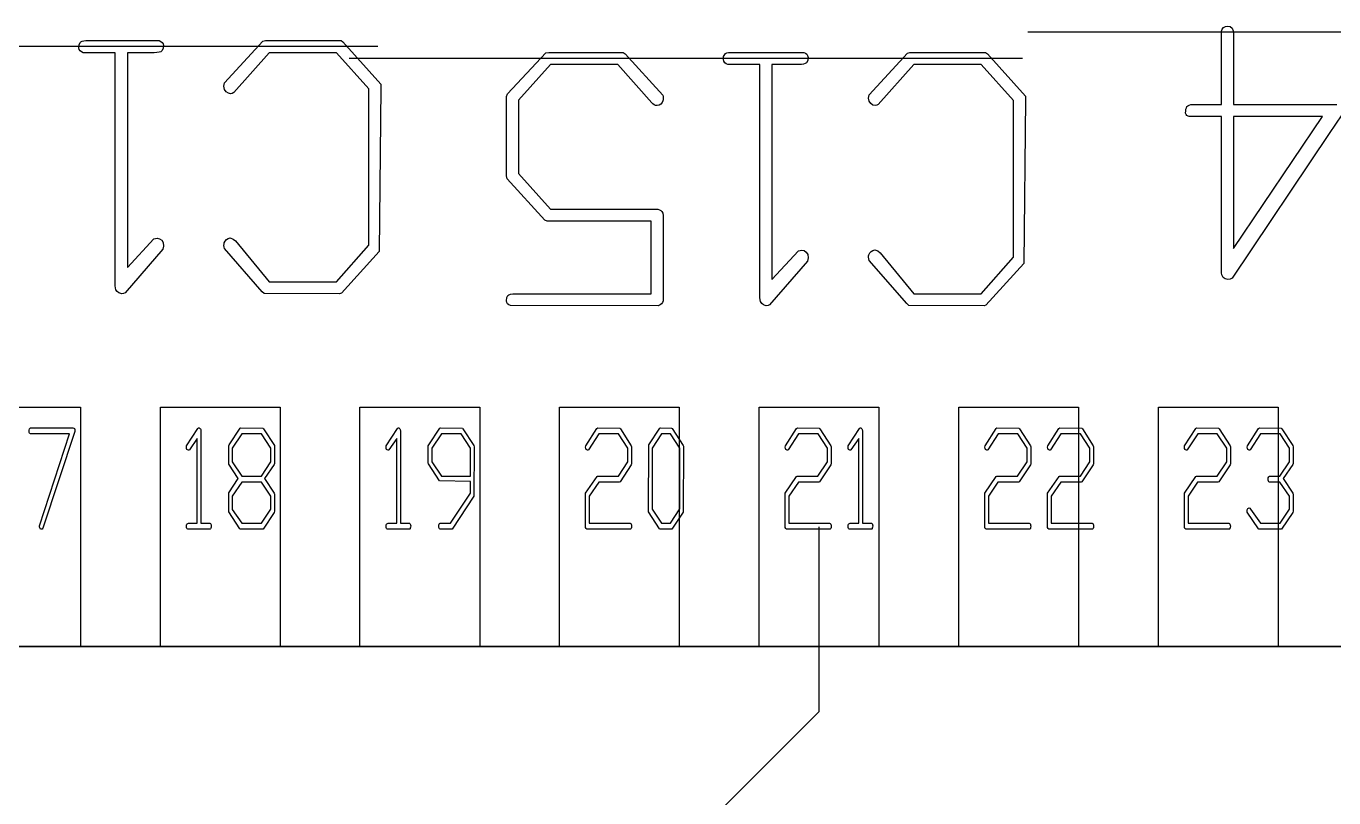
# Model space of a CAD drawing. Header units: inches. Extents: x -1 to 1.1, y -1.12 to 1.07.
# Drawn here: x -0.8131 to -0.5552, y -0.4208 to -0.2684 of the extents above; entities that cross this region are included whole.
import ezdxf

# ---------------------------------------------------------------- set-up
doc = ezdxf.new("R2010")
doc.units = ezdxf.units.IN
doc.header["$MEASUREMENT"] = 0
doc.linetypes.add('CENTERX2', pattern=[0.8, 0.5, -0.1, 0.1, -0.1])

msp = doc.modelspace()

# ---------------------------------------------------------------- linework, layer by layer
at = {"color": 7, "linetype": 'CENTERX2'}
for p, q in [((-0.48269, -0.26962), (-0.6155, -0.26962)), ((-0.74373, -0.27248), (-0.87654, -0.27248)), ((-0.61659, -0.27482), (-0.7494, -0.27482))]:
    msp.add_line(p, q, dxfattribs=at)
at = {"color": 7, "linetype": 'Continuous'}
for p, q in [((-0.82599, -0.34365), (-0.80237, -0.34365)), ((-0.80237, -0.34365), (-0.80237, -0.39089)), ((-0.78662, -0.39089), (-0.78662, -0.34365)), ((-0.78662, -0.34365), (-0.763, -0.34365)), ((-0.763, -0.34365), (-0.763, -0.39089)), ((-0.74725, -0.39089), (-0.74725, -0.34365)), ((-0.74725, -0.34365), (-0.72363, -0.34365)), ((-0.72363, -0.34365), (-0.72363, -0.39089)), ((-0.70788, -0.39089), (-0.70788, -0.34365)), ((-0.70788, -0.34365), (-0.68426, -0.34365)), ((-0.68426, -0.34365), (-0.68426, -0.39089)), ((-0.66851, -0.39089), (-0.66851, -0.34365)), ((-0.66851, -0.34365), (-0.64489, -0.34365)), ((-0.64489, -0.34365), (-0.64489, -0.39089)), ((-0.62914, -0.39089), (-0.62914, -0.34365)), ((-0.62914, -0.34365), (-0.60552, -0.34365)), ((-0.60552, -0.34365), (-0.60552, -0.39089)), ((-0.58977, -0.39089), (-0.58977, -0.34365)), ((-0.58977, -0.34365), (-0.56615, -0.34365)), ((-0.56615, -0.34365), (-0.56615, -0.39089)), ((-0.6567, -0.40372), (-0.6567, -0.36727)), ((-0.14489, -0.39089), (-0.93229, -0.39089)), ((-0.93229, -0.39089), (-0.14489, -0.39089)), ((-0.93229, -0.39089), (-0.14489, -0.39089)), ((-0.80237, -0.39089), (-0.82599, -0.39089)), ((-0.763, -0.39089), (-0.78662, -0.39089)), ((-0.72363, -0.39089), (-0.74725, -0.39089)), ((-0.68426, -0.39089), (-0.70788, -0.39089)), ((-0.64489, -0.39089), (-0.66851, -0.39089)), ((-0.60552, -0.39089), (-0.62914, -0.39089)), ((-0.56615, -0.39089), (-0.58977, -0.39089)), ((-0.6915, -0.43852), (-0.6567, -0.40372))]:
    msp.add_line(p, q, dxfattribs=at)
at = {"color": 7, "linetype": 'Continuous', "flags": 128}
for points in [[(-0.577, -0.31805), (-0.57715, -0.31781), (-0.57725, -0.3175), (-0.57731, -0.31711), (-0.57733, -0.31662), (-0.57733, -0.31662), (-0.57733, -0.28629), (-0.57733, -0.28629), (-0.58368, -0.28629), (-0.58368, -0.28629), (-0.58393, -0.2862), (-0.58413, -0.28605), (-0.5843, -0.28585), (-0.58441, -0.28559), (-0.58441, -0.28559), (-0.58439, -0.28518), (-0.58434, -0.28483), (-0.58425, -0.28455), (-0.58413, -0.28431), (-0.58395, -0.28414), (-0.58369, -0.28401), (-0.58335, -0.28393), (-0.58293, -0.2839), (-0.58293, -0.2839), (-0.57733, -0.2839), (-0.57733, -0.2839), (-0.57733, -0.26943), (-0.57733, -0.26943), (-0.57716, -0.269), (-0.5769, -0.26868), (-0.57656, -0.26849), (-0.57614, -0.26843), (-0.57614, -0.26843), (-0.57562, -0.26853), (-0.57525, -0.26883), (-0.57503, -0.26934), (-0.57495, -0.27005), (-0.57495, -0.27005), (-0.57495, -0.2839), (-0.57495, -0.2839), (-0.55457, -0.2839)], [(-0.79539, -0.32047), (-0.79552, -0.31972), (-0.79552, -0.31972), (-0.79552, -0.27367), (-0.79552, -0.27367), (-0.80185, -0.27367), (-0.80185, -0.27367), (-0.80218, -0.27352), (-0.80244, -0.27331), (-0.80262, -0.27303), (-0.80272, -0.27268), (-0.80272, -0.27268), (-0.80266, -0.27211), (-0.80245, -0.27167), (-0.80228, -0.2715), (-0.80203, -0.27138), (-0.80171, -0.27132), (-0.80131, -0.27129), (-0.80131, -0.27129), (-0.78685, -0.27129), (-0.78685, -0.27129), (-0.78652, -0.27143), (-0.78626, -0.27164), (-0.78609, -0.27191), (-0.78599, -0.27226), (-0.78599, -0.27226), (-0.78608, -0.27286), (-0.78634, -0.27331), (-0.78656, -0.27347), (-0.78688, -0.27358), (-0.78731, -0.27365), (-0.78785, -0.27367), (-0.78785, -0.27367), (-0.79313, -0.27367), (-0.79313, -0.27367), (-0.79313, -0.31608), (-0.79313, -0.31608), (-0.7879, -0.31045), (-0.7879, -0.31045), (-0.78756, -0.31035), (-0.78728, -0.31031), (-0.78728, -0.31031), (-0.78677, -0.31041), (-0.78636, -0.3107), (-0.78608, -0.31117), (-0.78599, -0.31184), (-0.78599, -0.31184), (-0.78611, -0.31247), (-0.78611, -0.31247), (-0.79359, -0.32108), (-0.79359, -0.32108), (-0.79388, -0.32123), (-0.79425, -0.32129), (-0.79425, -0.32129), (-0.79445, -0.32123), (-0.7948, -0.32108), (-0.79515, -0.32082), (-0.79539, -0.32047)], [(-0.76654, -0.32087), (-0.77396, -0.31233), (-0.77396, -0.31233), (-0.77405, -0.31204), (-0.77408, -0.31171), (-0.77408, -0.31171), (-0.77406, -0.31141), (-0.77401, -0.31123), (-0.77401, -0.31123), (-0.77383, -0.31085), (-0.77357, -0.31057), (-0.77324, -0.31036), (-0.77284, -0.31025), (-0.77284, -0.31025), (-0.77224, -0.31047), (-0.7718, -0.31084), (-0.7718, -0.31084), (-0.76513, -0.31891), (-0.76513, -0.31891), (-0.75187, -0.31891), (-0.75187, -0.31891), (-0.74552, -0.3117), (-0.74552, -0.3117), (-0.74552, -0.2808), (-0.74552, -0.2808), (-0.75187, -0.27367), (-0.75187, -0.27367), (-0.76513, -0.27367), (-0.76513, -0.27367), (-0.77216, -0.28156), (-0.77216, -0.28156), (-0.77244, -0.28172), (-0.77279, -0.28177), (-0.77279, -0.28177), (-0.77321, -0.28167), (-0.77365, -0.28137), (-0.77397, -0.28091), (-0.77408, -0.28031), (-0.77408, -0.28031), (-0.77396, -0.27965), (-0.77396, -0.27965), (-0.7664, -0.27142), (-0.7664, -0.27142), (-0.76591, -0.27129), (-0.76591, -0.27129), (-0.75099, -0.27129), (-0.75099, -0.27129), (-0.75062, -0.27156), (-0.75062, -0.27156), (-0.74313, -0.2799), (-0.74313, -0.2799), (-0.74313, -0.28058), (-0.74313, -0.28058), (-0.74344, -0.31295), (-0.74344, -0.31295), (-0.75092, -0.32115), (-0.75092, -0.32115), (-0.75128, -0.32129), (-0.75128, -0.32129), (-0.76612, -0.32122), (-0.76612, -0.32122), (-0.76654, -0.32087)], [(-0.71758, -0.32357), (-0.71788, -0.32347), (-0.71812, -0.32328), (-0.71828, -0.32301), (-0.71838, -0.32266), (-0.71838, -0.32266), (-0.7183, -0.32203), (-0.71807, -0.32159), (-0.71786, -0.32144), (-0.71754, -0.32133), (-0.71712, -0.32127), (-0.71658, -0.32125), (-0.71658, -0.32125), (-0.6898, -0.32125), (-0.6898, -0.32125), (-0.6898, -0.30696), (-0.6898, -0.30696), (-0.71035, -0.30696), (-0.71035, -0.30696), (-0.71079, -0.3067), (-0.71079, -0.3067), (-0.71825, -0.29856), (-0.71825, -0.29856), (-0.71838, -0.29797), (-0.71838, -0.29797), (-0.71838, -0.2823), (-0.71838, -0.2823), (-0.71813, -0.28177), (-0.71813, -0.28177), (-0.71059, -0.27369), (-0.71059, -0.27369), (-0.70998, -0.27363), (-0.70998, -0.27363), (-0.69533, -0.27363), (-0.69533, -0.27363), (-0.69497, -0.2739), (-0.69497, -0.2739), (-0.68749, -0.28205), (-0.68749, -0.28205), (-0.68744, -0.28232), (-0.68742, -0.28271), (-0.68742, -0.28271), (-0.68744, -0.28299), (-0.68749, -0.28318), (-0.68749, -0.28318), (-0.68767, -0.28353), (-0.68793, -0.28381), (-0.68826, -0.284), (-0.68866, -0.28411), (-0.68866, -0.28411), (-0.68896, -0.28407), (-0.68923, -0.28397), (-0.68948, -0.28379), (-0.6897, -0.28355), (-0.6897, -0.28355), (-0.69637, -0.27601), (-0.69637, -0.27601), (-0.70964, -0.27601), (-0.70964, -0.27601), (-0.71599, -0.28307), (-0.71599, -0.28307), (-0.71599, -0.29752), (-0.71599, -0.29752), (-0.70964, -0.30458), (-0.70964, -0.30458), (-0.68847, -0.30458), (-0.68847, -0.30458), (-0.68819, -0.30466), (-0.68793, -0.30481), (-0.68772, -0.30505), (-0.68754, -0.30535), (-0.68754, -0.30535), (-0.68742, -0.30584), (-0.68742, -0.30584), (-0.68742, -0.32265), (-0.68742, -0.32265), (-0.68755, -0.32298), (-0.68778, -0.32325), (-0.68807, -0.32346), (-0.68846, -0.32363), (-0.68846, -0.32363), (-0.71758, -0.32357)], [(-0.66825, -0.32281), (-0.66838, -0.32206), (-0.66838, -0.32206), (-0.66838, -0.27601), (-0.66838, -0.27601), (-0.67471, -0.27601), (-0.67471, -0.27601), (-0.67504, -0.27586), (-0.6753, -0.27565), (-0.67548, -0.27537), (-0.67558, -0.27502), (-0.67558, -0.27502), (-0.67552, -0.27445), (-0.67531, -0.27401), (-0.67514, -0.27384), (-0.67489, -0.27372), (-0.67457, -0.27366), (-0.67417, -0.27363), (-0.67417, -0.27363), (-0.65971, -0.27363), (-0.65971, -0.27363), (-0.65938, -0.27377), (-0.65912, -0.27398), (-0.65895, -0.27425), (-0.65885, -0.2746), (-0.65885, -0.2746), (-0.65894, -0.2752), (-0.6592, -0.27565), (-0.65942, -0.27581), (-0.65974, -0.27592), (-0.66017, -0.27599), (-0.66071, -0.27601), (-0.66071, -0.27601), (-0.66599, -0.27601), (-0.66599, -0.27601), (-0.66599, -0.31842), (-0.66599, -0.31842), (-0.66076, -0.31279), (-0.66076, -0.31279), (-0.66042, -0.31269), (-0.66014, -0.31265), (-0.66014, -0.31265), (-0.65963, -0.31275), (-0.65922, -0.31304), (-0.65894, -0.31351), (-0.65885, -0.31418), (-0.65885, -0.31418), (-0.65897, -0.31481), (-0.65897, -0.31481), (-0.66645, -0.32342), (-0.66645, -0.32342), (-0.66674, -0.32357), (-0.66711, -0.32363), (-0.66711, -0.32363), (-0.66731, -0.32357), (-0.66766, -0.32342), (-0.66801, -0.32316), (-0.66825, -0.32281)], [(-0.6394, -0.32321), (-0.64682, -0.31467), (-0.64682, -0.31467), (-0.64691, -0.31438), (-0.64694, -0.31405), (-0.64694, -0.31405), (-0.64692, -0.31375), (-0.64687, -0.31357), (-0.64687, -0.31357), (-0.64669, -0.31319), (-0.64643, -0.31291), (-0.6461, -0.3127), (-0.6457, -0.31259), (-0.6457, -0.31259), (-0.6451, -0.31281), (-0.64466, -0.31318), (-0.64466, -0.31318), (-0.63799, -0.32125), (-0.63799, -0.32125), (-0.62473, -0.32125), (-0.62473, -0.32125), (-0.61838, -0.31404), (-0.61838, -0.31404), (-0.61838, -0.28314), (-0.61838, -0.28314), (-0.62473, -0.27601), (-0.62473, -0.27601), (-0.63799, -0.27601), (-0.63799, -0.27601), (-0.64502, -0.2839), (-0.64502, -0.2839), (-0.6453, -0.28406), (-0.64565, -0.28411), (-0.64565, -0.28411), (-0.64607, -0.28401), (-0.64651, -0.28371), (-0.64683, -0.28325), (-0.64694, -0.28265), (-0.64694, -0.28265), (-0.64682, -0.28199), (-0.64682, -0.28199), (-0.63926, -0.27376), (-0.63926, -0.27376), (-0.63877, -0.27363), (-0.63877, -0.27363), (-0.62385, -0.27363), (-0.62385, -0.27363), (-0.62348, -0.2739), (-0.62348, -0.2739), (-0.61599, -0.28224), (-0.61599, -0.28224), (-0.61599, -0.28292), (-0.61599, -0.28292), (-0.6163, -0.31529), (-0.6163, -0.31529), (-0.62378, -0.32349), (-0.62378, -0.32349), (-0.62414, -0.32363), (-0.62414, -0.32363), (-0.63898, -0.32356), (-0.63898, -0.32356), (-0.6394, -0.32321)], [(-0.55359, -0.28596), (-0.55609, -0.28964), (-0.55609, -0.28964), (-0.57525, -0.31816), (-0.57525, -0.31816), (-0.5756, -0.31836), (-0.57605, -0.31843), (-0.57605, -0.31843), (-0.57659, -0.31834), (-0.577, -0.31805)], [(-0.55738, -0.28629), (-0.57495, -0.28629), (-0.57495, -0.28629), (-0.57495, -0.31234), (-0.57495, -0.31234), (-0.55738, -0.28629)], [(-0.80347, -0.34832), (-0.80347, -0.3483), (-0.80347, -0.34832), (-0.80348, -0.34837), (-0.80348, -0.34845), (-0.80348, -0.34845), (-0.80978, -0.36756), (-0.80978, -0.36756), (-0.80991, -0.3677), (-0.81005, -0.36775), (-0.81005, -0.36775), (-0.81023, -0.36771), (-0.81036, -0.36758), (-0.81036, -0.36758), (-0.81042, -0.36746), (-0.81044, -0.36727), (-0.81044, -0.36727), (-0.81044, -0.36717), (-0.81043, -0.36708), (-0.81043, -0.36708), (-0.80451, -0.34894), (-0.80451, -0.34894), (-0.81226, -0.34894), (-0.81226, -0.34894), (-0.81236, -0.34887), (-0.81243, -0.34877), (-0.81248, -0.34863), (-0.81251, -0.34844), (-0.81251, -0.34844), (-0.81249, -0.34816), (-0.81244, -0.34794), (-0.81238, -0.34785), (-0.81231, -0.34779), (-0.81222, -0.34776), (-0.8121, -0.34775), (-0.8121, -0.34775), (-0.8119, -0.34775), (-0.8119, -0.34775), (-0.80388, -0.34775), (-0.80388, -0.34775), (-0.8037, -0.34778), (-0.80357, -0.34789), (-0.80349, -0.34807), (-0.80347, -0.34832)], [(-0.77866, -0.34807), (-0.77862, -0.34837), (-0.77862, -0.34837), (-0.77862, -0.36656), (-0.77862, -0.36656), (-0.77685, -0.36656), (-0.77685, -0.36656), (-0.77676, -0.36663), (-0.77669, -0.36674), (-0.77663, -0.36688), (-0.77661, -0.36705), (-0.77661, -0.36705), (-0.77663, -0.36734), (-0.77669, -0.36756), (-0.77674, -0.36764), (-0.77681, -0.3677), (-0.7769, -0.36774), (-0.77702, -0.36775), (-0.77702, -0.36775), (-0.78123, -0.36775), (-0.78123, -0.36775), (-0.78132, -0.36768), (-0.78139, -0.36757), (-0.78145, -0.36743), (-0.78148, -0.36726), (-0.78148, -0.36726), (-0.78145, -0.36696), (-0.78138, -0.36674), (-0.78131, -0.36666), (-0.78121, -0.3666), (-0.78108, -0.36657), (-0.78092, -0.36656), (-0.78092, -0.36656), (-0.77933, -0.36656), (-0.77933, -0.36656), (-0.77933, -0.34983), (-0.77933, -0.34983), (-0.7809, -0.35208), (-0.7809, -0.35208), (-0.781, -0.35212), (-0.78109, -0.35214), (-0.78109, -0.35214), (-0.78124, -0.3521), (-0.78137, -0.35198), (-0.78145, -0.35179), (-0.78148, -0.35153), (-0.78148, -0.35153), (-0.78144, -0.35127), (-0.78144, -0.35127), (-0.7792, -0.34783), (-0.7792, -0.34783), (-0.77911, -0.34776), (-0.779, -0.34775), (-0.779, -0.34775), (-0.77894, -0.34776), (-0.77884, -0.34783), (-0.77873, -0.34793), (-0.77866, -0.34807)], [(-0.7663, -0.34791), (-0.76413, -0.35122), (-0.76413, -0.35122), (-0.7641, -0.35146), (-0.7641, -0.35146), (-0.7641, -0.35475), (-0.7641, -0.35475), (-0.76415, -0.35494), (-0.76415, -0.35494), (-0.76605, -0.35776), (-0.76605, -0.35776), (-0.76415, -0.36064), (-0.76415, -0.36064), (-0.7641, -0.36083), (-0.7641, -0.36083), (-0.7641, -0.36419), (-0.7641, -0.36419), (-0.76415, -0.36441), (-0.76415, -0.36441), (-0.76636, -0.36772), (-0.76636, -0.36772), (-0.76654, -0.36775), (-0.76654, -0.36775), (-0.77083, -0.36775), (-0.77083, -0.36775), (-0.77093, -0.36764), (-0.77093, -0.36764), (-0.77312, -0.3643), (-0.77312, -0.3643), (-0.77314, -0.36403), (-0.77314, -0.36403), (-0.77314, -0.36077), (-0.77314, -0.36077), (-0.77309, -0.36055), (-0.77309, -0.36055), (-0.77125, -0.35776), (-0.77125, -0.35776), (-0.77311, -0.35488), (-0.77311, -0.35488), (-0.77314, -0.35469), (-0.77314, -0.35469), (-0.77314, -0.35127), (-0.77314, -0.35127), (-0.77305, -0.35108), (-0.77305, -0.35108), (-0.77087, -0.3478), (-0.77087, -0.3478), (-0.77076, -0.34775), (-0.77076, -0.34775), (-0.76642, -0.34777), (-0.76642, -0.34777), (-0.7663, -0.34791)], [(-0.73929, -0.34807), (-0.73925, -0.34837), (-0.73925, -0.34837), (-0.73925, -0.36656), (-0.73925, -0.36656), (-0.73748, -0.36656), (-0.73748, -0.36656), (-0.73739, -0.36663), (-0.73732, -0.36674), (-0.73726, -0.36688), (-0.73724, -0.36705), (-0.73724, -0.36705), (-0.73726, -0.36734), (-0.73732, -0.36756), (-0.73737, -0.36764), (-0.73744, -0.3677), (-0.73753, -0.36774), (-0.73765, -0.36775), (-0.73765, -0.36775), (-0.74186, -0.36775), (-0.74186, -0.36775), (-0.74195, -0.36768), (-0.74202, -0.36757), (-0.74208, -0.36743), (-0.74211, -0.36726), (-0.74211, -0.36726), (-0.74208, -0.36696), (-0.74201, -0.36674), (-0.74194, -0.36666), (-0.74184, -0.3666), (-0.74171, -0.36657), (-0.74155, -0.36656), (-0.74155, -0.36656), (-0.73996, -0.36656), (-0.73996, -0.36656), (-0.73996, -0.34983), (-0.73996, -0.34983), (-0.74153, -0.35208), (-0.74153, -0.35208), (-0.74163, -0.35212), (-0.74172, -0.35214), (-0.74172, -0.35214), (-0.74187, -0.3521), (-0.742, -0.35198), (-0.74208, -0.35179), (-0.74211, -0.35153), (-0.74211, -0.35153), (-0.74207, -0.35127), (-0.74207, -0.35127), (-0.73983, -0.34783), (-0.73983, -0.34783), (-0.73974, -0.34776), (-0.73963, -0.34775), (-0.73963, -0.34775), (-0.73957, -0.34776), (-0.73947, -0.34783), (-0.73936, -0.34793), (-0.73929, -0.34807)], [(-0.72693, -0.34791), (-0.72476, -0.35122), (-0.72476, -0.35122), (-0.72473, -0.35146), (-0.72473, -0.35146), (-0.72478, -0.36123), (-0.72478, -0.36123), (-0.72909, -0.36772), (-0.72909, -0.36772), (-0.72921, -0.36775), (-0.72921, -0.36775), (-0.73145, -0.36775), (-0.73145, -0.36775), (-0.73156, -0.36768), (-0.73164, -0.36755), (-0.73169, -0.36738), (-0.7317, -0.36715), (-0.7317, -0.36715), (-0.73169, -0.36692), (-0.73163, -0.36675), (-0.73154, -0.36663), (-0.73141, -0.36656), (-0.73141, -0.36656), (-0.72939, -0.36656), (-0.72939, -0.36656), (-0.72544, -0.3606), (-0.72544, -0.3606), (-0.72544, -0.3583), (-0.72544, -0.3583), (-0.73154, -0.35819), (-0.73154, -0.35819), (-0.73374, -0.35486), (-0.73374, -0.35486), (-0.73377, -0.35467), (-0.73377, -0.35467), (-0.73377, -0.35127), (-0.73377, -0.35127), (-0.7337, -0.35108), (-0.7337, -0.35108), (-0.7315, -0.3478), (-0.7315, -0.3478), (-0.73139, -0.34775), (-0.73139, -0.34775), (-0.72705, -0.34777), (-0.72705, -0.34777), (-0.72693, -0.34791)], [(-0.69589, -0.34791), (-0.69373, -0.35126), (-0.69373, -0.35126), (-0.69369, -0.35151), (-0.69369, -0.35151), (-0.69369, -0.35483), (-0.69369, -0.35483), (-0.69373, -0.35503), (-0.69373, -0.35503), (-0.69596, -0.35838), (-0.69596, -0.35838), (-0.69613, -0.35846), (-0.69613, -0.35846), (-0.70015, -0.35846), (-0.70015, -0.35846), (-0.70202, -0.36119), (-0.70202, -0.36119), (-0.70202, -0.36656), (-0.70202, -0.36656), (-0.69398, -0.36656), (-0.69398, -0.36656), (-0.69385, -0.36662), (-0.69376, -0.36673), (-0.69371, -0.36691), (-0.69369, -0.36715), (-0.69369, -0.36715), (-0.69371, -0.36739), (-0.69376, -0.36758), (-0.69381, -0.36765), (-0.69388, -0.36771), (-0.69397, -0.36774), (-0.69408, -0.36775), (-0.69408, -0.36775), (-0.7025, -0.36775), (-0.7025, -0.36775), (-0.70265, -0.3676), (-0.70274, -0.3674), (-0.70274, -0.3674), (-0.70274, -0.36686), (-0.70274, -0.36686), (-0.70274, -0.36061), (-0.70274, -0.36061), (-0.70049, -0.35732), (-0.70049, -0.35732), (-0.70039, -0.35727), (-0.70039, -0.35727), (-0.69628, -0.35727), (-0.69628, -0.35727), (-0.6944, -0.35444), (-0.6944, -0.35444), (-0.6944, -0.35177), (-0.6944, -0.35177), (-0.69626, -0.34894), (-0.69626, -0.34894), (-0.70013, -0.34894), (-0.70013, -0.34894), (-0.70218, -0.35208), (-0.70218, -0.35208), (-0.70228, -0.35212), (-0.70236, -0.35214), (-0.70236, -0.35214), (-0.70251, -0.3521), (-0.70263, -0.35198), (-0.70271, -0.35179), (-0.70274, -0.35153), (-0.70274, -0.35153), (-0.7027, -0.35127), (-0.7027, -0.35127), (-0.7005, -0.34786), (-0.7005, -0.34786), (-0.70035, -0.34775), (-0.70035, -0.34775), (-0.69602, -0.34777), (-0.69602, -0.34777), (-0.69589, -0.34791)], [(-0.68565, -0.34785), (-0.68349, -0.35119), (-0.68349, -0.35119), (-0.68345, -0.35135), (-0.68345, -0.35135), (-0.6835, -0.36438), (-0.6835, -0.36438), (-0.68571, -0.36772), (-0.68571, -0.36772), (-0.68583, -0.36775), (-0.68583, -0.36775), (-0.68807, -0.36775), (-0.68807, -0.36775), (-0.68817, -0.36764), (-0.68817, -0.36764), (-0.69034, -0.3643), (-0.69034, -0.3643), (-0.69036, -0.36403), (-0.69036, -0.36403), (-0.69029, -0.35108), (-0.69029, -0.35108), (-0.6881, -0.3478), (-0.6881, -0.3478), (-0.68799, -0.34775), (-0.68799, -0.34775), (-0.68579, -0.34777), (-0.68579, -0.34777), (-0.68565, -0.34785)], [(-0.65652, -0.34791), (-0.65436, -0.35126), (-0.65436, -0.35126), (-0.65432, -0.35151), (-0.65432, -0.35151), (-0.65432, -0.35483), (-0.65432, -0.35483), (-0.65436, -0.35503), (-0.65436, -0.35503), (-0.65659, -0.35838), (-0.65659, -0.35838), (-0.65676, -0.35846), (-0.65676, -0.35846), (-0.66078, -0.35846), (-0.66078, -0.35846), (-0.66265, -0.36119), (-0.66265, -0.36119), (-0.66265, -0.36656), (-0.66265, -0.36656), (-0.65461, -0.36656), (-0.65461, -0.36656), (-0.65448, -0.36662), (-0.65439, -0.36673), (-0.65434, -0.36691), (-0.65432, -0.36715), (-0.65432, -0.36715), (-0.65434, -0.36739), (-0.65439, -0.36758), (-0.65444, -0.36765), (-0.65451, -0.36771), (-0.6546, -0.36774), (-0.65471, -0.36775), (-0.65471, -0.36775), (-0.66313, -0.36775), (-0.66313, -0.36775), (-0.66328, -0.3676), (-0.66337, -0.3674), (-0.66337, -0.3674), (-0.66337, -0.36686), (-0.66337, -0.36686), (-0.66337, -0.36061), (-0.66337, -0.36061), (-0.66112, -0.35732), (-0.66112, -0.35732), (-0.66102, -0.35727), (-0.66102, -0.35727), (-0.65691, -0.35727), (-0.65691, -0.35727), (-0.65503, -0.35444), (-0.65503, -0.35444), (-0.65503, -0.35177), (-0.65503, -0.35177), (-0.65689, -0.34894), (-0.65689, -0.34894), (-0.66076, -0.34894), (-0.66076, -0.34894), (-0.66281, -0.35208), (-0.66281, -0.35208), (-0.66291, -0.35212), (-0.66299, -0.35214), (-0.66299, -0.35214), (-0.66314, -0.3521), (-0.66326, -0.35198), (-0.66334, -0.35179), (-0.66337, -0.35153), (-0.66337, -0.35153), (-0.66333, -0.35127), (-0.66333, -0.35127), (-0.66113, -0.34786), (-0.66113, -0.34786), (-0.66098, -0.34775), (-0.66098, -0.34775), (-0.65665, -0.34777), (-0.65665, -0.34777), (-0.65652, -0.34791)], [(-0.64817, -0.34807), (-0.64813, -0.34837), (-0.64813, -0.34837), (-0.64813, -0.36656), (-0.64813, -0.36656), (-0.64636, -0.36656), (-0.64636, -0.36656), (-0.64626, -0.36663), (-0.64619, -0.36674), (-0.64614, -0.36688), (-0.64612, -0.36705), (-0.64612, -0.36705), (-0.64613, -0.36734), (-0.6462, -0.36756), (-0.64625, -0.36764), (-0.64632, -0.3677), (-0.64641, -0.36774), (-0.64653, -0.36775), (-0.64653, -0.36775), (-0.65074, -0.36775), (-0.65074, -0.36775), (-0.65083, -0.36768), (-0.6509, -0.36757), (-0.65096, -0.36743), (-0.65099, -0.36726), (-0.65099, -0.36726), (-0.65096, -0.36696), (-0.65089, -0.36674), (-0.65082, -0.36666), (-0.65072, -0.3666), (-0.65059, -0.36657), (-0.65043, -0.36656), (-0.65043, -0.36656), (-0.64884, -0.36656), (-0.64884, -0.36656), (-0.64884, -0.34983), (-0.64884, -0.34983), (-0.65041, -0.35208), (-0.65041, -0.35208), (-0.65051, -0.35212), (-0.6506, -0.35214), (-0.6506, -0.35214), (-0.65075, -0.3521), (-0.65087, -0.35198), (-0.65096, -0.35179), (-0.65099, -0.35153), (-0.65099, -0.35153), (-0.65095, -0.35127), (-0.65095, -0.35127), (-0.64871, -0.34783), (-0.64871, -0.34783), (-0.64862, -0.34776), (-0.64851, -0.34775), (-0.64851, -0.34775), (-0.64845, -0.34776), (-0.64834, -0.34783), (-0.64824, -0.34793), (-0.64817, -0.34807)], [(-0.61715, -0.34791), (-0.61499, -0.35126), (-0.61499, -0.35126), (-0.61495, -0.35151), (-0.61495, -0.35151), (-0.61495, -0.35483), (-0.61495, -0.35483), (-0.61499, -0.35503), (-0.61499, -0.35503), (-0.61722, -0.35838), (-0.61722, -0.35838), (-0.61739, -0.35846), (-0.61739, -0.35846), (-0.62141, -0.35846), (-0.62141, -0.35846), (-0.62328, -0.36119), (-0.62328, -0.36119), (-0.62328, -0.36656), (-0.62328, -0.36656), (-0.61524, -0.36656), (-0.61524, -0.36656), (-0.61511, -0.36662), (-0.61502, -0.36673), (-0.61497, -0.36691), (-0.61495, -0.36715), (-0.61495, -0.36715), (-0.61497, -0.36739), (-0.61502, -0.36758), (-0.61507, -0.36765), (-0.61514, -0.36771), (-0.61523, -0.36774), (-0.61534, -0.36775), (-0.61534, -0.36775), (-0.62376, -0.36775), (-0.62376, -0.36775), (-0.62391, -0.3676), (-0.624, -0.3674), (-0.624, -0.3674), (-0.624, -0.36686), (-0.624, -0.36686), (-0.624, -0.36061), (-0.624, -0.36061), (-0.62175, -0.35732), (-0.62175, -0.35732), (-0.62165, -0.35727), (-0.62165, -0.35727), (-0.61754, -0.35727), (-0.61754, -0.35727), (-0.61566, -0.35444), (-0.61566, -0.35444), (-0.61566, -0.35177), (-0.61566, -0.35177), (-0.61752, -0.34894), (-0.61752, -0.34894), (-0.62139, -0.34894), (-0.62139, -0.34894), (-0.62344, -0.35208), (-0.62344, -0.35208), (-0.62354, -0.35212), (-0.62362, -0.35214), (-0.62362, -0.35214), (-0.62377, -0.3521), (-0.62389, -0.35198), (-0.62397, -0.35179), (-0.624, -0.35153), (-0.624, -0.35153), (-0.62396, -0.35127), (-0.62396, -0.35127), (-0.62176, -0.34786), (-0.62176, -0.34786), (-0.62161, -0.34775), (-0.62161, -0.34775), (-0.61728, -0.34777), (-0.61728, -0.34777), (-0.61715, -0.34791)], [(-0.60477, -0.34791), (-0.60261, -0.35126), (-0.60261, -0.35126), (-0.60257, -0.35151), (-0.60257, -0.35151), (-0.60257, -0.35483), (-0.60257, -0.35483), (-0.60261, -0.35503), (-0.60261, -0.35503), (-0.60484, -0.35838), (-0.60484, -0.35838), (-0.605, -0.35846), (-0.605, -0.35846), (-0.60903, -0.35846), (-0.60903, -0.35846), (-0.6109, -0.36119), (-0.6109, -0.36119), (-0.6109, -0.36656), (-0.6109, -0.36656), (-0.60286, -0.36656), (-0.60286, -0.36656), (-0.60273, -0.36662), (-0.60264, -0.36673), (-0.60259, -0.36691), (-0.60257, -0.36715), (-0.60257, -0.36715), (-0.60259, -0.36739), (-0.60264, -0.36758), (-0.60269, -0.36765), (-0.60276, -0.36771), (-0.60285, -0.36774), (-0.60296, -0.36775), (-0.60296, -0.36775), (-0.61138, -0.36775), (-0.61138, -0.36775), (-0.61153, -0.3676), (-0.61162, -0.3674), (-0.61162, -0.3674), (-0.61162, -0.36686), (-0.61162, -0.36686), (-0.61162, -0.36061), (-0.61162, -0.36061), (-0.60937, -0.35732), (-0.60937, -0.35732), (-0.60926, -0.35727), (-0.60926, -0.35727), (-0.60516, -0.35727), (-0.60516, -0.35727), (-0.60328, -0.35444), (-0.60328, -0.35444), (-0.60328, -0.35177), (-0.60328, -0.35177), (-0.60514, -0.34894), (-0.60514, -0.34894), (-0.609, -0.34894), (-0.609, -0.34894), (-0.61106, -0.35208), (-0.61106, -0.35208), (-0.61115, -0.35212), (-0.61124, -0.35214), (-0.61124, -0.35214), (-0.61139, -0.3521), (-0.61151, -0.35198), (-0.61159, -0.35179), (-0.61162, -0.35153), (-0.61162, -0.35153), (-0.61158, -0.35127), (-0.61158, -0.35127), (-0.60938, -0.34786), (-0.60938, -0.34786), (-0.60923, -0.34775), (-0.60923, -0.34775), (-0.6049, -0.34777), (-0.6049, -0.34777), (-0.60477, -0.34791)], [(-0.57778, -0.34791), (-0.57562, -0.35126), (-0.57562, -0.35126), (-0.57558, -0.35151), (-0.57558, -0.35151), (-0.57558, -0.35483), (-0.57558, -0.35483), (-0.57562, -0.35503), (-0.57562, -0.35503), (-0.57785, -0.35838), (-0.57785, -0.35838), (-0.57802, -0.35846), (-0.57802, -0.35846), (-0.58204, -0.35846), (-0.58204, -0.35846), (-0.58391, -0.36119), (-0.58391, -0.36119), (-0.58391, -0.36656), (-0.58391, -0.36656), (-0.57587, -0.36656), (-0.57587, -0.36656), (-0.57574, -0.36662), (-0.57565, -0.36673), (-0.5756, -0.36691), (-0.57558, -0.36715), (-0.57558, -0.36715), (-0.5756, -0.36739), (-0.57565, -0.36758), (-0.5757, -0.36765), (-0.57577, -0.36771), (-0.57586, -0.36774), (-0.57597, -0.36775), (-0.57597, -0.36775), (-0.58439, -0.36775), (-0.58439, -0.36775), (-0.58454, -0.3676), (-0.58463, -0.3674), (-0.58463, -0.3674), (-0.58463, -0.36686), (-0.58463, -0.36686), (-0.58463, -0.36061), (-0.58463, -0.36061), (-0.58238, -0.35732), (-0.58238, -0.35732), (-0.58228, -0.35727), (-0.58228, -0.35727), (-0.57817, -0.35727), (-0.57817, -0.35727), (-0.57629, -0.35444), (-0.57629, -0.35444), (-0.57629, -0.35177), (-0.57629, -0.35177), (-0.57815, -0.34894), (-0.57815, -0.34894), (-0.58202, -0.34894), (-0.58202, -0.34894), (-0.58407, -0.35208), (-0.58407, -0.35208), (-0.58417, -0.35212), (-0.58425, -0.35214), (-0.58425, -0.35214), (-0.5844, -0.3521), (-0.58452, -0.35198), (-0.5846, -0.35179), (-0.58463, -0.35153), (-0.58463, -0.35153), (-0.58459, -0.35127), (-0.58459, -0.35127), (-0.58239, -0.34786), (-0.58239, -0.34786), (-0.58224, -0.34775), (-0.58224, -0.34775), (-0.57791, -0.34777), (-0.57791, -0.34777), (-0.57778, -0.34791)], [(-0.5654, -0.34791), (-0.56324, -0.35122), (-0.56324, -0.35122), (-0.5632, -0.35146), (-0.5632, -0.35146), (-0.5632, -0.35475), (-0.5632, -0.35475), (-0.56325, -0.35494), (-0.56325, -0.35494), (-0.56515, -0.35776), (-0.56515, -0.35776), (-0.56325, -0.36064), (-0.56325, -0.36064), (-0.5632, -0.36083), (-0.5632, -0.36083), (-0.5632, -0.36419), (-0.5632, -0.36419), (-0.56325, -0.36441), (-0.56325, -0.36441), (-0.56546, -0.36772), (-0.56546, -0.36772), (-0.56564, -0.36775), (-0.56564, -0.36775), (-0.56993, -0.36775), (-0.56993, -0.36775), (-0.57004, -0.36764), (-0.57004, -0.36764), (-0.57223, -0.36438), (-0.57223, -0.36438), (-0.57224, -0.36427), (-0.57225, -0.36411), (-0.57225, -0.36411), (-0.57224, -0.364), (-0.57223, -0.36393), (-0.57223, -0.36393), (-0.57217, -0.36378), (-0.5721, -0.36367), (-0.572, -0.36359), (-0.57188, -0.36355), (-0.57188, -0.36355), (-0.57172, -0.36361), (-0.57158, -0.36376), (-0.57158, -0.36376), (-0.56963, -0.36656), (-0.56963, -0.36656), (-0.56577, -0.36656), (-0.56577, -0.36656), (-0.56391, -0.3638), (-0.56391, -0.3638), (-0.56391, -0.36122), (-0.56391, -0.36122), (-0.5658, -0.35846), (-0.5658, -0.35846), (-0.56783, -0.35846), (-0.56783, -0.35846), (-0.56796, -0.35837), (-0.56805, -0.35823), (-0.56811, -0.35805), (-0.56812, -0.35784), (-0.56812, -0.35784), (-0.56809, -0.35759), (-0.568, -0.35738), (-0.568, -0.35738), (-0.56787, -0.3573), (-0.56769, -0.35727), (-0.56769, -0.35727), (-0.5658, -0.35727), (-0.5658, -0.35727), (-0.56391, -0.35444), (-0.56391, -0.35444), (-0.56391, -0.35177), (-0.56391, -0.35177), (-0.56577, -0.34894), (-0.56577, -0.34894), (-0.56963, -0.34894), (-0.56963, -0.34894), (-0.57169, -0.35208), (-0.57169, -0.35208), (-0.57178, -0.35212), (-0.57187, -0.35214), (-0.57187, -0.35214), (-0.57202, -0.3521), (-0.57214, -0.35198), (-0.57222, -0.35179), (-0.57225, -0.35153), (-0.57225, -0.35153), (-0.57221, -0.35127), (-0.57221, -0.35127), (-0.57001, -0.34786), (-0.57001, -0.34786), (-0.56986, -0.34775), (-0.56986, -0.34775), (-0.56553, -0.34777), (-0.56553, -0.34777), (-0.5654, -0.34791)], [(-0.76481, -0.35176), (-0.76667, -0.34894), (-0.76667, -0.34894), (-0.77057, -0.34894), (-0.77057, -0.34894), (-0.77243, -0.35176), (-0.77243, -0.35176), (-0.77243, -0.35445), (-0.77243, -0.35445), (-0.77055, -0.35727), (-0.77055, -0.35727), (-0.76669, -0.35727), (-0.76669, -0.35727), (-0.76481, -0.35445), (-0.76481, -0.35445), (-0.76481, -0.35176)], [(-0.72544, -0.35176), (-0.7273, -0.34894), (-0.7273, -0.34894), (-0.7312, -0.34894), (-0.7312, -0.34894), (-0.73306, -0.35176), (-0.73306, -0.35176), (-0.73306, -0.35444), (-0.73306, -0.35444), (-0.73118, -0.35726), (-0.73118, -0.35726), (-0.72544, -0.35726), (-0.72544, -0.35726), (-0.72544, -0.35176)], [(-0.68417, -0.35172), (-0.68601, -0.34894), (-0.68601, -0.34894), (-0.68779, -0.34894), (-0.68779, -0.34894), (-0.68964, -0.35172), (-0.68964, -0.35172), (-0.68964, -0.36377), (-0.68964, -0.36377), (-0.68779, -0.36656), (-0.68779, -0.36656), (-0.68601, -0.36656), (-0.68601, -0.36656), (-0.68417, -0.36375), (-0.68417, -0.36375), (-0.68417, -0.35172)], [(-0.76481, -0.36122), (-0.76669, -0.35846), (-0.76669, -0.35846), (-0.77055, -0.35846), (-0.77055, -0.35846), (-0.77243, -0.36119), (-0.77243, -0.36119), (-0.77243, -0.36382), (-0.77243, -0.36382), (-0.77057, -0.36656), (-0.77057, -0.36656), (-0.76667, -0.36656), (-0.76667, -0.36656), (-0.76481, -0.3638), (-0.76481, -0.3638), (-0.76481, -0.36122)]]:
    msp.add_lwpolyline(points, dxfattribs=at)

doc.saveas('drawing.dxf')
